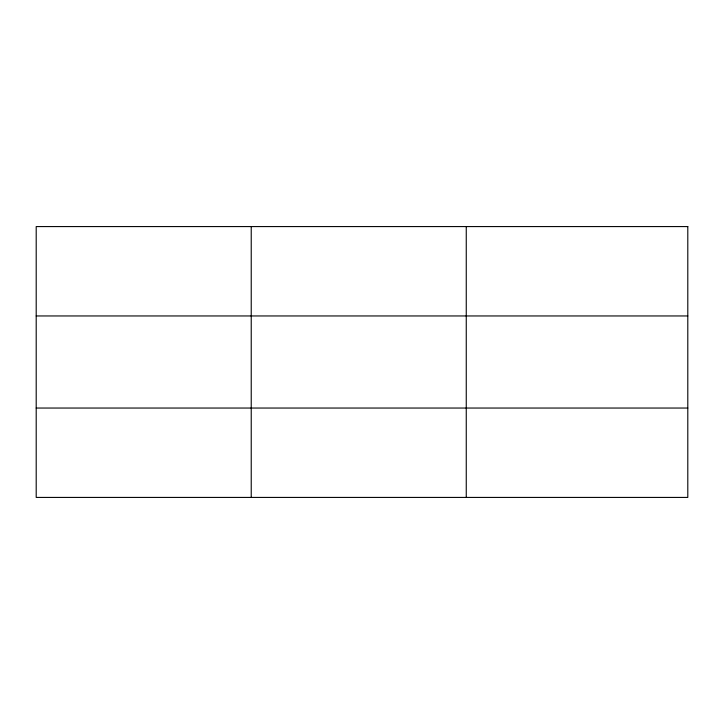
<?xml version="1.0" encoding="UTF-8"?>
<svg xmlns="http://www.w3.org/2000/svg" width="724" height="724" viewBox="0 0 724 724"><rect width="100%" height="100%" fill="white"/><g stroke="black" fill="none" stroke-linecap="round" stroke-linejoin="round"><path stroke-width="1.09" d="M251.228 226.576L251.228 497.424M466.256 226.576L466.256 497.424M36.2 315.954L687.8 315.954M36.2 408.046L687.8 408.046M687.8 226.576L687.8 497.424L36.2 497.424L36.2 226.576L687.8 226.576"/></g></svg>
